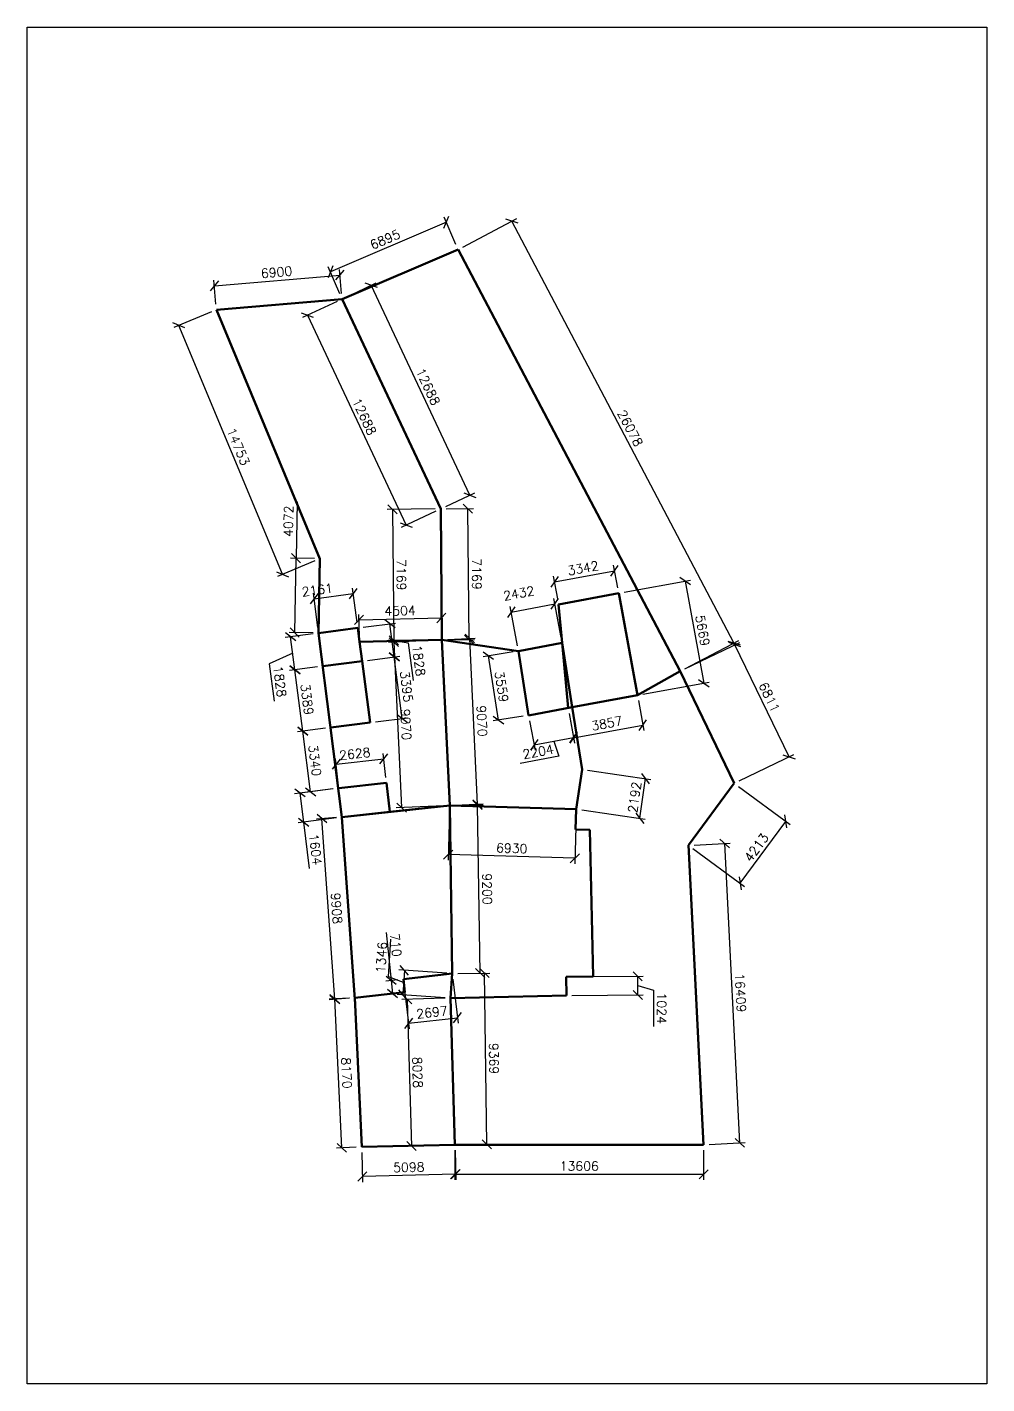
# Model space of a CAD drawing. Header units: millimetres. Extents: x -1463353 to -693674, y -1913439 to -867598.
# Drawn here: x -834666 to -782166, y -978793 to -904543 of the extents above; entities that cross this region are included whole.
import ezdxf

# ---------------------------------------------------------------- set-up
doc = ezdxf.new("R2010")
doc.units = ezdxf.units.MM
doc.layers.add('bednar', color=2, linetype='Continuous', lineweight=50)
doc.layers.add('hervert', color=6, linetype='Continuous', lineweight=50)
doc.layers.add('bednar-koty', color=2, linetype='Continuous')
doc.layers.add('hervert-koty', color=6, linetype='Continuous')
doc.layers.add('vykres', color=9, linetype='Continuous', plot=False)
doc.styles.get("Standard").update_dxf_attribs({"font": 'txt.shx'})
doc.dimstyles.new('ISO-25', dxfattribs={"dimtxt": 500, "dimasz": 500, "dimexe": 300, "dimexo": 300, "dimgap": 200, "dimtad": 1, "dimdec": 0, "dimtxsty": 'Standard', "dimblk": 'OBLIQUE', "dimcen": 1, "dimadec": 0, "dimazin": 0, "dimtfac": 1, "dimtdec": 0, "dimtmove": 1, "dimatfit": 3, "dimldrblk": 'OBLIQUE', "dimfxl": 0, "dimarcsym": 0})

# ---------------------------------------------------------------- blocks, each defined once
blk = doc.blocks.new('_Oblique')
at = {"color": 0, "linetype": 'ByBlock', "lineweight": -2}
blk.add_line((-0.5, -0.5), (0.5, 0.5), dxfattribs=at)
blk = doc.blocks.new('*D64')
at = {"layer": 'bednar-koty', "color": 0, "lineweight": -2}
for p, q in [((-816356, -966128), (-816317, -967747)), ((-811259, -966007), (-811220, -967625)), ((-811227, -967325), (-816324, -967447))]:
    blk.add_line(p, q, dxfattribs=at)
at = {"layer": 'Defpoints', "color": 0}
for p in [(-816363, -965829), (-811266, -965707), (-816324, -967447)]:
    blk.add_point(p, dxfattribs=at)
at = {"layer": 'bednar-koty', "color": 0, "lineweight": -2, "xscale": 500, "yscale": 500, "zscale": 500}
for p, rotation in [((-816324, -967447), 181.3689212444141), ((-811227, -967325), 1.368921244414043)]:
    blk.add_blockref('_Oblique', p, dxfattribs=dict(at, rotation=rotation))
at = {"layer": 'bednar-koty', "color": 0, "insert": (-813787, -966936), "char_height": 500, "attachment_point": 5, "rotation": 1.36892}
blk.add_mtext('5098', dxfattribs=at)
blk = doc.blocks.new('*D61')
at = {"layer": 'Defpoints', "color": 0}
for p in [(-811266, -965707), (-797660, -965707), (-797660, -967325)]:
    blk.add_point(p, dxfattribs=at)
at = {"layer": 'hervert-koty', "color": 0, "lineweight": -2}
for p, q in [((-811266, -966007), (-811266, -967625)), ((-797660, -966007), (-797660, -967625)), ((-811266, -967325), (-797660, -967325))]:
    blk.add_line(p, q, dxfattribs=at)
at = {"layer": 'hervert-koty', "color": 0, "lineweight": -2, "xscale": 500, "yscale": 500, "zscale": 500, "rotation": 180}
blk.add_blockref('_Oblique', (-811266, -967325), dxfattribs=at)
at = {"layer": 'hervert-koty', "color": 0, "lineweight": -2, "xscale": 500, "yscale": 500, "zscale": 500}
blk.add_blockref('_Oblique', (-797660, -967325), dxfattribs=at)
at = {"layer": 'hervert-koty', "color": 0, "insert": (-804463, -966875), "char_height": 500, "attachment_point": 5}
blk.add_mtext('13606', dxfattribs=at)
blk = doc.blocks.new('*D62')
at = {"layer": 'bednar-koty', "color": 0, "lineweight": -2}
for p, q in [((-817049, -957682), (-818139, -957734)), ((-817452, -965880), (-817839, -957720)), ((-816663, -965843), (-817752, -965894))]:
    blk.add_line(p, q, dxfattribs=at)
at = {"layer": 'Defpoints', "color": 0}
for p in [(-817839, -957720), (-816750, -957668), (-816363, -965829)]:
    blk.add_point(p, dxfattribs=at)
at = {"layer": 'bednar-koty', "color": 0, "lineweight": -2, "xscale": 500, "yscale": 500, "zscale": 500}
for p, rotation in [((-817839, -957720), 92.71143033796379), ((-817452, -965880), 272.7114303379638)]:
    blk.add_blockref('_Oblique', p, dxfattribs=dict(at, rotation=rotation))
at = {"layer": 'bednar-koty', "color": 0, "insert": (-817196, -961779), "char_height": 500, "attachment_point": 5, "rotation": 272.71143}
blk.add_mtext('8170', dxfattribs=at)
blk = doc.blocks.new('*D63')
at = {"layer": 'bednar-koty', "color": 0, "lineweight": -2}
for p, q in [((-811108, -956334), (-809354, -956308)), ((-809512, -965680), (-809654, -956312)), ((-810966, -965702), (-809212, -965676))]:
    blk.add_line(p, q, dxfattribs=at)
at = {"layer": 'Defpoints', "color": 0}
for p in [(-811408, -956339), (-809654, -956312), (-811266, -965707)]:
    blk.add_point(p, dxfattribs=at)
at = {"layer": 'bednar-koty', "color": 0, "lineweight": -2, "xscale": 500, "yscale": 500, "zscale": 500}
for p, rotation in [((-809654, -956312), 90.86633957700353), ((-809512, -965680), 270.8663395770035)]:
    blk.add_blockref('_Oblique', p, dxfattribs=dict(at, rotation=rotation))
at = {"layer": 'bednar-koty', "color": 0, "insert": (-809133, -960989), "char_height": 500, "attachment_point": 5, "rotation": 270.86634}
blk.add_mtext('9369', dxfattribs=at)
blk = doc.blocks.new('*D67')
at = {"layer": 'bednar-koty', "color": 0, "lineweight": -2}
for p, q in [((-814052, -956946), (-813774, -959360)), ((-811373, -956637), (-811095, -959051)), ((-813808, -959062), (-811129, -958753))]:
    blk.add_line(p, q, dxfattribs=at)
at = {"layer": 'Defpoints', "color": 0}
for p in [(-811408, -956339), (-814087, -956648), (-811129, -958753)]:
    blk.add_point(p, dxfattribs=at)
at = {"layer": 'bednar-koty', "color": 0, "lineweight": -2, "xscale": 500, "yscale": 500, "zscale": 500}
for p, rotation in [((-811129, -958753), 6.576932713558833), ((-813808, -959062), 186.5769327135589)]:
    blk.add_blockref('_Oblique', p, dxfattribs=dict(at, rotation=rotation))
at = {"layer": 'bednar-koty', "color": 0, "insert": (-812520, -958461), "char_height": 500, "attachment_point": 5, "rotation": 6.57693}
blk.add_mtext('2697', dxfattribs=at)
blk = doc.blocks.new('*D68')
at = {"layer": 'bednar-koty', "color": 0, "lineweight": -2}
for p, q in [((-815025, -954087), (-814750, -956717)), ((-814385, -956679), (-815049, -956748)), ((-814750, -956717), (-814677, -957423)), ((-814311, -957385), (-814975, -957454))]:
    blk.add_line(p, q, dxfattribs=at)
at = {"layer": 'Defpoints', "color": 0}
for p in [(-814087, -956648), (-814677, -957423), (-814013, -957354)]:
    blk.add_point(p, dxfattribs=at)
at = {"layer": 'bednar-koty', "color": 0, "lineweight": -2, "xscale": 500, "yscale": 500, "zscale": 500}
for p, rotation in [((-814750, -956717), 95.96203948552665), ((-814677, -957423), 275.9620394855266)]:
    blk.add_blockref('_Oblique', p, dxfattribs=dict(at, rotation=rotation))
at = {"layer": 'bednar-koty', "color": 0, "insert": (-814500, -954778), "char_height": 500, "attachment_point": 5, "rotation": 275.96204}
blk.add_mtext('710', dxfattribs=at)
blk = doc.blocks.new('*D69')
at = {"layer": 'bednar-koty', "color": 0, "lineweight": -2}
for p, q in [((-811251, -947135), (-809726, -947112)), ((-809882, -956315), (-810025, -947116)), ((-811108, -956334), (-809582, -956310))]:
    blk.add_line(p, q, dxfattribs=at)
at = {"layer": 'Defpoints', "color": 0}
for p in [(-811551, -947140), (-810025, -947116), (-811408, -956339)]:
    blk.add_point(p, dxfattribs=at)
at = {"layer": 'bednar-koty', "color": 0, "lineweight": -2, "xscale": 500, "yscale": 500, "zscale": 500}
for p, rotation in [((-810025, -947116), 90.8941800925064), ((-809882, -956315), 270.8941800925064)]:
    blk.add_blockref('_Oblique', p, dxfattribs=dict(at, rotation=rotation))
at = {"layer": 'bednar-koty', "color": 0, "insert": (-809504, -951709), "char_height": 500, "attachment_point": 5, "rotation": 270.89418}
blk.add_mtext('9200', dxfattribs=at)
blk = doc.blocks.new('*D70')
at = {"layer": 'bednar-koty', "color": 0, "lineweight": -2}
for p, q in [((-817745, -947806), (-818840, -947884)), ((-817837, -957745), (-818541, -947862)), ((-817041, -957688), (-818136, -957767))]:
    blk.add_line(p, q, dxfattribs=at)
at = {"layer": 'Defpoints', "color": 0}
for p in [(-818541, -947862), (-817445, -947784), (-816741, -957667)]:
    blk.add_point(p, dxfattribs=at)
at = {"layer": 'bednar-koty', "color": 0, "lineweight": -2, "xscale": 500, "yscale": 500, "zscale": 500}
for p, rotation in [((-818541, -947862), 94.07486062126725), ((-817837, -957745), 274.0748606212672)]:
    blk.add_blockref('_Oblique', p, dxfattribs=dict(at, rotation=rotation))
at = {"layer": 'bednar-koty', "color": 0, "insert": (-817740, -952772), "char_height": 500, "attachment_point": 5, "rotation": 274.07486}
blk.add_mtext('9908', dxfattribs=at)
blk = doc.blocks.new('*D65')
at = {"layer": 'bednar-koty', "color": 0, "lineweight": -2}
for p, q in [((-817944, -946231), (-820036, -946495)), ((-819537, -948049), (-819738, -946458)), ((-817743, -947822), (-819834, -948086)), ((-819216, -950583), (-819537, -948049))]:
    blk.add_line(p, q, dxfattribs=at)
at = {"layer": 'Defpoints', "color": 0}
for p in [(-819738, -946458), (-817647, -946193), (-817445, -947784)]:
    blk.add_point(p, dxfattribs=at)
at = {"layer": 'bednar-koty', "color": 0, "lineweight": -2, "xscale": 500, "yscale": 500, "zscale": 500}
for p, rotation in [((-819738, -946458), 97.20931631940489), ((-819537, -948049), 277.2093163194049)]:
    blk.add_blockref('_Oblique', p, dxfattribs=dict(at, rotation=rotation))
at = {"layer": 'bednar-koty', "color": 0, "insert": (-818894, -949543), "char_height": 500, "attachment_point": 5, "rotation": 277.20932}
blk.add_mtext('1604', dxfattribs=at)
blk = doc.blocks.new('*D66')
at = {"layer": 'bednar-koty', "color": 0, "lineweight": -2}
for p, q in [((-815042, -945607), (-815185, -944295)), ((-817654, -945892), (-817798, -944580)), ((-817765, -944878), (-815153, -944593))]:
    blk.add_line(p, q, dxfattribs=at)
at = {"layer": 'Defpoints', "color": 0}
for p in [(-815153, -944593), (-815009, -945905), (-817622, -946190)]:
    blk.add_point(p, dxfattribs=at)
at = {"layer": 'bednar-koty', "color": 0, "lineweight": -2, "xscale": 500, "yscale": 500, "zscale": 500}
for p, rotation in [((-815153, -944593), 6.237334271285868), ((-817765, -944878), 186.2373342712859)]:
    blk.add_blockref('_Oblique', p, dxfattribs=dict(at, rotation=rotation))
at = {"layer": 'bednar-koty', "color": 0, "insert": (-816741, -944314), "char_height": 500, "attachment_point": 5, "rotation": 6.23733}
blk.add_mtext('2628', dxfattribs=at)
blk = doc.blocks.new('*D71')
at = {"layer": 'bednar-koty', "color": 0, "lineweight": -2}
for p, q in [((-816043, -939200), (-814282, -938972)), ((-814143, -942377), (-814580, -939010)), ((-815607, -942566), (-813846, -942338))]:
    blk.add_line(p, q, dxfattribs=at)
at = {"layer": 'Defpoints', "color": 0}
for p in [(-816340, -939238), (-814580, -939010), (-815904, -942605)]:
    blk.add_point(p, dxfattribs=at)
at = {"layer": 'bednar-koty', "color": 0, "lineweight": -2, "xscale": 500, "yscale": 500, "zscale": 500}
for p, rotation in [((-814580, -939010), 97.38184934959716), ((-814143, -942377), 277.3818493495971)]:
    blk.add_blockref('_Oblique', p, dxfattribs=dict(at, rotation=rotation))
at = {"layer": 'bednar-koty', "color": 0, "insert": (-813915, -940636), "char_height": 500, "attachment_point": 5, "rotation": 277.38185}
blk.add_mtext('3395', dxfattribs=at)
blk = doc.blocks.new('*D72')
at = {"layer": 'bednar-koty', "color": 0, "lineweight": -2}
for p, q in [((-816280, -937387), (-814520, -937156)), ((-814580, -939007), (-814818, -937195)), ((-814699, -938101), (-813823, -938244)), ((-813823, -938244), (-813554, -940293)), ((-816043, -939199), (-814283, -938968))]:
    blk.add_line(p, q, dxfattribs=at)
at = {"layer": 'Defpoints', "color": 0}
for p in [(-816578, -937426), (-814818, -937195), (-816340, -939238)]:
    blk.add_point(p, dxfattribs=at)
at = {"layer": 'bednar-koty', "color": 0, "lineweight": -2, "xscale": 500, "yscale": 500, "zscale": 500}
for p, rotation in [((-814818, -937195), 97.46970922463017), ((-814580, -939007), 277.4697092246302)]:
    blk.add_blockref('_Oblique', p, dxfattribs=dict(at, rotation=rotation))
at = {"layer": 'bednar-koty', "color": 0, "insert": (-813242, -939210), "char_height": 500, "attachment_point": 5, "rotation": 277.46971}
blk.add_mtext('1828', dxfattribs=at)
blk = doc.blocks.new('*D73')
at = {"layer": 'bednar-koty', "color": 0, "lineweight": -2}
for p, q in [((-811675, -938062), (-810151, -937991)), ((-810028, -947065), (-810451, -938005)), ((-811252, -947122), (-809728, -947051))]:
    blk.add_line(p, q, dxfattribs=at)
at = {"layer": 'Defpoints', "color": 0}
for p in [(-811975, -938076), (-810451, -938005), (-811552, -947136)]:
    blk.add_point(p, dxfattribs=at)
at = {"layer": 'bednar-koty', "color": 0, "lineweight": -2, "xscale": 500, "yscale": 500, "zscale": 500}
for p, rotation in [((-810451, -938005), 92.67399421572387), ((-810028, -947065), 272.6739942157238)]:
    blk.add_blockref('_Oblique', p, dxfattribs=dict(at, rotation=rotation))
at = {"layer": 'bednar-koty', "color": 0, "insert": (-809790, -942514), "char_height": 500, "attachment_point": 5, "rotation": 272.67399}
blk.add_mtext('9070', dxfattribs=at)
blk = doc.blocks.new('*D74')
at = {"layer": 'bednar-koty', "color": 0, "lineweight": -2}
for p, q in [((-819018, -937743), (-820554, -937945)), ((-820019, -939718), (-820257, -937906)), ((-820138, -938812), (-821424, -939389)), ((-821424, -939389), (-821155, -941438)), ((-818780, -939556), (-820317, -939757))]:
    blk.add_line(p, q, dxfattribs=at)
at = {"layer": 'Defpoints', "color": 0}
for p in [(-818721, -937704), (-820257, -937906), (-818483, -939517)]:
    blk.add_point(p, dxfattribs=at)
at = {"layer": 'bednar-koty', "color": 0, "lineweight": -2, "xscale": 500, "yscale": 500, "zscale": 500}
for p, rotation in [((-820257, -937906), 97.46970922189661), ((-820019, -939718), 277.4697092218966)]:
    blk.add_blockref('_Oblique', p, dxfattribs=dict(at, rotation=rotation))
at = {"layer": 'bednar-koty', "color": 0, "insert": (-820843, -940355), "char_height": 500, "attachment_point": 5, "rotation": 277.46971}
blk.add_mtext('1828', dxfattribs=at)
blk = doc.blocks.new('*D75')
at = {"layer": 'bednar-koty', "color": 0, "lineweight": -2}
for p, q in [((-818759, -937407), (-819004, -935524)), ((-818965, -935822), (-816823, -935543)), ((-816617, -937128), (-816861, -935246))]:
    blk.add_line(p, q, dxfattribs=at)
at = {"layer": 'Defpoints', "color": 0}
for p in [(-816823, -935543), (-818721, -937704), (-816578, -937426)]:
    blk.add_point(p, dxfattribs=at)
at = {"layer": 'bednar-koty', "color": 0, "lineweight": -2, "xscale": 500, "yscale": 500, "zscale": 500}
for p, rotation in [((-818965, -935822), 187.4029732266467), ((-816823, -935543), 7.402973226646757)]:
    blk.add_blockref('_Oblique', p, dxfattribs=dict(at, rotation=rotation))
at = {"layer": 'bednar-koty', "color": 0, "insert": (-818791, -935345), "char_height": 500, "attachment_point": 5, "rotation": 7.40297}
blk.add_mtext('2161', dxfattribs=at)
blk = doc.blocks.new('*D86')
at = {"layer": 'bednar-koty', "color": 0, "lineweight": -2}
for p, q in [((-818345, -942916), (-819883, -943114)), ((-819160, -946388), (-819586, -943076)), ((-817919, -946229), (-819457, -946426))]:
    blk.add_line(p, q, dxfattribs=at)
at = {"layer": 'Defpoints', "color": 0}
for p in [(-818047, -942878), (-819586, -943076), (-817622, -946190)]:
    blk.add_point(p, dxfattribs=at)
at = {"layer": 'bednar-koty', "color": 0, "lineweight": -2, "xscale": 500, "yscale": 500, "zscale": 500}
for p, rotation in [((-819586, -943076), 97.32515595352477), ((-819160, -946388), 277.3251559535248)]:
    blk.add_blockref('_Oblique', p, dxfattribs=dict(at, rotation=rotation))
at = {"layer": 'bednar-koty', "color": 0, "insert": (-818927, -944674), "char_height": 500, "attachment_point": 5, "rotation": 277.32516}
blk.add_mtext('3340', dxfattribs=at)
blk = doc.blocks.new('*D87')
at = {"layer": 'bednar-koty', "color": 0, "lineweight": -2}
for p, q in [((-818780, -939555), (-820317, -939754)), ((-819584, -943077), (-820019, -939716)), ((-818345, -942917), (-819882, -943116))]:
    blk.add_line(p, q, dxfattribs=at)
at = {"layer": 'Defpoints', "color": 0}
for p in [(-820019, -939716), (-818483, -939517), (-818047, -942878)]:
    blk.add_point(p, dxfattribs=at)
at = {"layer": 'bednar-koty', "color": 0, "lineweight": -2, "xscale": 500, "yscale": 500, "zscale": 500}
for p, rotation in [((-820019, -939716), 97.38184935162263), ((-819584, -943077), 277.3818493516226)]:
    blk.add_blockref('_Oblique', p, dxfattribs=dict(at, rotation=rotation))
at = {"layer": 'bednar-koty', "color": 0, "insert": (-819355, -941339), "char_height": 500, "attachment_point": 5, "rotation": 277.38185}
blk.add_mtext('3389', dxfattribs=at)
blk = doc.blocks.new('*D88')
at = {"layer": 'bednar-koty', "color": 0, "lineweight": -2}
for p, q in [((-819901, -930516), (-819956, -933610)), ((-818948, -933628), (-820256, -933604)), ((-820029, -937681), (-819956, -933610)), ((-819020, -937699), (-820329, -937676))]:
    blk.add_line(p, q, dxfattribs=at)
at = {"layer": 'Defpoints', "color": 0}
for p in [(-819956, -933610), (-818648, -933633), (-818721, -937704)]:
    blk.add_point(p, dxfattribs=at)
at = {"layer": 'bednar-koty', "color": 0, "lineweight": -2, "xscale": 500, "yscale": 500, "zscale": 500}
for p, rotation in [((-819956, -933610), 88.97815157408364), ((-820029, -937681), 268.9781515740836)]:
    blk.add_blockref('_Oblique', p, dxfattribs=dict(at, rotation=rotation))
at = {"layer": 'bednar-koty', "color": 0, "insert": (-820370, -931583), "char_height": 500, "attachment_point": 5, "rotation": 88.97815}
blk.add_mtext('4072', dxfattribs=at)
blk = doc.blocks.new('*D81')
at = {"layer": 'bednar-koty', "color": 0, "lineweight": -2}
for p, q in [((-811743, -930905), (-810255, -930891)), ((-810487, -938062), (-810555, -930894)), ((-811675, -938074), (-810187, -938059))]:
    blk.add_line(p, q, dxfattribs=at)
at = {"layer": 'Defpoints', "color": 0}
for p in [(-812043, -930908), (-810555, -930894), (-811975, -938076)]:
    blk.add_point(p, dxfattribs=at)
at = {"layer": 'bednar-koty', "color": 0, "lineweight": -2, "xscale": 500, "yscale": 500, "zscale": 500}
for p, rotation in [((-810555, -930894), 90.54465736001438), ((-810487, -938062), 270.5446573600144)]:
    blk.add_blockref('_Oblique', p, dxfattribs=dict(at, rotation=rotation))
at = {"layer": 'bednar-koty', "color": 0, "insert": (-810071, -934474), "char_height": 500, "attachment_point": 5, "rotation": 270.54466}
blk.add_mtext('7169', dxfattribs=at)
blk = doc.blocks.new('*D82')
at = {"layer": 'bednar-koty', "color": 0, "lineweight": -2}
for p, q in [((-817164, -919296), (-815566, -918545)), ((-810445, -930157), (-815838, -918673)), ((-811771, -930780), (-810173, -930030))]:
    blk.add_line(p, q, dxfattribs=at)
at = {"layer": 'Defpoints', "color": 0}
for p in [(-815838, -918673), (-817436, -919423), (-812043, -930908)]:
    blk.add_point(p, dxfattribs=at)
at = {"layer": 'bednar-koty', "color": 0, "lineweight": -2, "xscale": 500, "yscale": 500, "zscale": 500}
for p, rotation in [((-815838, -918673), 115.1548585652154), ((-810445, -930157), 295.1548585652154)]:
    blk.add_blockref('_Oblique', p, dxfattribs=dict(at, rotation=rotation))
at = {"layer": 'bednar-koty', "color": 0, "insert": (-812734, -924224), "char_height": 500, "attachment_point": 5, "rotation": 295.15486}
blk.add_mtext('12688', dxfattribs=at)
blk = doc.blocks.new('*D83')
at = {"layer": 'bednar-koty', "color": 0, "lineweight": -2}
for p, q in [((-824336, -919711), (-824448, -918398)), ((-824423, -918697), (-817548, -918110)), ((-817462, -919124), (-817574, -917811))]:
    blk.add_line(p, q, dxfattribs=at)
at = {"layer": 'Defpoints', "color": 0}
for p in [(-817548, -918110), (-817436, -919423), (-824311, -920010)]:
    blk.add_point(p, dxfattribs=at)
at = {"layer": 'bednar-koty', "color": 0, "lineweight": -2, "xscale": 500, "yscale": 500, "zscale": 500}
for p, rotation in [((-824423, -918697), 184.8805152729481), ((-817548, -918110), 4.880515272948157)]:
    blk.add_blockref('_Oblique', p, dxfattribs=dict(at, rotation=rotation))
at = {"layer": 'bednar-koty', "color": 0, "insert": (-821024, -917955), "char_height": 500, "attachment_point": 5, "rotation": 4.88052}
blk.add_mtext('6900', dxfattribs=at)
blk = doc.blocks.new('*D84')
at = {"layer": 'bednar-koty', "color": 0, "lineweight": -2}
for p, q in [((-824588, -920125), (-826639, -920978)), ((-820699, -934486), (-826362, -920863)), ((-818925, -933748), (-820976, -934601))]:
    blk.add_line(p, q, dxfattribs=at)
at = {"layer": 'Defpoints', "color": 0}
for p in [(-824311, -920010), (-826362, -920863), (-818648, -933633)]:
    blk.add_point(p, dxfattribs=at)
at = {"layer": 'bednar-koty', "color": 0, "lineweight": -2, "xscale": 500, "yscale": 500, "zscale": 500}
for p, rotation in [((-826362, -920863), 112.5709929850643), ((-820699, -934486), 292.5709929850643)]:
    blk.add_blockref('_Oblique', p, dxfattribs=dict(at, rotation=rotation))
at = {"layer": 'bednar-koty', "color": 0, "insert": (-823115, -927502), "char_height": 500, "attachment_point": 5, "rotation": 292.57099}
blk.add_mtext('14753', dxfattribs=at)
blk = doc.blocks.new('*D85')
at = {"layer": 'bednar-koty', "color": 0, "lineweight": -2}
for p, q in [((-816484, -937885), (-816513, -936688)), ((-816506, -936988), (-812003, -936879)), ((-811982, -937777), (-812011, -936579))]:
    blk.add_line(p, q, dxfattribs=at)
at = {"layer": 'Defpoints', "color": 0}
for p in [(-812003, -936879), (-816477, -938185), (-811975, -938076)]:
    blk.add_point(p, dxfattribs=at)
at = {"layer": 'bednar-koty', "color": 0, "lineweight": -2, "xscale": 500, "yscale": 500, "zscale": 500}
for p, rotation in [((-816506, -936988), 181.3784034169497), ((-812003, -936879), 1.378403416949713)]:
    blk.add_blockref('_Oblique', p, dxfattribs=dict(at, rotation=rotation))
at = {"layer": 'bednar-koty', "color": 0, "insert": (-814265, -936484), "char_height": 500, "attachment_point": 5, "rotation": 1.3784}
blk.add_mtext('4504', dxfattribs=at)
blk = doc.blocks.new('*D76')
at = {"layer": 'Defpoints', "color": 0}
for p in [(-798485, -949318), (-796504, -949218), (-797660, -965707)]:
    blk.add_point(p, dxfattribs=at)
at = {"layer": 'hervert-koty', "color": 0, "lineweight": -2}
for p, q in [((-798185, -949303), (-796204, -949203)), ((-795679, -965607), (-796504, -949218)), ((-797361, -965692), (-795379, -965592))]:
    blk.add_line(p, q, dxfattribs=at)
at = {"layer": 'hervert-koty', "color": 0, "lineweight": -2, "xscale": 500, "yscale": 500, "zscale": 500}
for p, rotation in [((-796504, -949218), 92.88109520398153), ((-795679, -965607), 272.8810952039815)]:
    blk.add_blockref('_Oblique', p, dxfattribs=dict(at, rotation=rotation))
at = {"layer": 'hervert-koty', "color": 0, "insert": (-795642, -957390), "char_height": 500, "attachment_point": 5, "rotation": 272.8811}
blk.add_mtext('16409', dxfattribs=at)
blk = doc.blocks.new('*D77')
at = {"layer": 'Defpoints', "color": 0}
for p in [(-795987, -945926), (-793160, -948008), (-798485, -949318)]:
    blk.add_point(p, dxfattribs=at)
at = {"layer": 'hervert-koty', "color": 0, "lineweight": -2}
for p, q in [((-795745, -946104), (-792918, -948186)), ((-795658, -951400), (-793160, -948008)), ((-798244, -949496), (-795416, -951578))]:
    blk.add_line(p, q, dxfattribs=at)
at = {"layer": 'hervert-koty', "color": 0, "lineweight": -2, "xscale": 500, "yscale": 500, "zscale": 500}
for p, rotation in [((-793160, -948008), 53.63150559681228), ((-795658, -951400), 233.6315055968123)]:
    blk.add_blockref('_Oblique', p, dxfattribs=dict(at, rotation=rotation))
at = {"layer": 'hervert-koty', "color": 0, "insert": (-794771, -949437), "char_height": 500, "attachment_point": 5, "rotation": 53.63151}
blk.add_mtext('4213', dxfattribs=at)
blk = doc.blocks.new('*D78')
at = {"layer": 'Defpoints', "color": 0}
for p in [(-795952, -938344), (-798951, -939794), (-795987, -945926)]:
    blk.add_point(p, dxfattribs=at)
at = {"layer": 'hervert-koty', "color": 0, "lineweight": -2}
for p, q in [((-798681, -939663), (-795682, -938214)), ((-792988, -944476), (-795952, -938344)), ((-795717, -945795), (-792718, -944345))]:
    blk.add_line(p, q, dxfattribs=at)
at = {"layer": 'hervert-koty', "color": 0, "lineweight": -2, "xscale": 500, "yscale": 500, "zscale": 500}
for p, rotation in [((-795952, -938344), 115.7991383948665), ((-792988, -944476), 295.7991383948665)]:
    blk.add_blockref('_Oblique', p, dxfattribs=dict(at, rotation=rotation))
at = {"layer": 'hervert-koty', "color": 0, "insert": (-794065, -941214), "char_height": 500, "attachment_point": 5, "rotation": 295.79914}
blk.add_mtext('6811', dxfattribs=at)
blk = doc.blocks.new('*D79')
at = {"layer": 'Defpoints', "color": 0}
for p in [(-808148, -915165), (-811095, -916715), (-798951, -939794)]:
    blk.add_point(p, dxfattribs=at)
at = {"layer": 'hervert-koty', "color": 0, "lineweight": -2}
for p, q in [((-810829, -916576), (-807883, -915025)), ((-796005, -938244), (-808148, -915165)), ((-798686, -939654), (-795739, -938104))]:
    blk.add_line(p, q, dxfattribs=at)
at = {"layer": 'hervert-koty', "color": 0, "lineweight": -2, "xscale": 500, "yscale": 500, "zscale": 500}
for p, rotation in [((-808148, -915165), 117.7521629162366), ((-796005, -938244), 297.7521629162366)]:
    blk.add_blockref('_Oblique', p, dxfattribs=dict(at, rotation=rotation))
at = {"layer": 'hervert-koty', "color": 0, "insert": (-801678, -926495), "char_height": 500, "attachment_point": 5, "rotation": 297.75216}
blk.add_mtext('26078', dxfattribs=at)
blk = doc.blocks.new('*D80')
at = {"layer": 'Defpoints', "color": 0}
for p in [(-811095, -916715), (-818075, -917927), (-817436, -919423)]:
    blk.add_point(p, dxfattribs=at)
at = {"layer": 'hervert-koty', "color": 0, "lineweight": -2}
for p, q in [((-811733, -915220), (-818075, -917927)), ((-811212, -916439), (-811851, -914944)), ((-817554, -919147), (-818193, -917652))]:
    blk.add_line(p, q, dxfattribs=at)
at = {"layer": 'hervert-koty', "color": 0, "lineweight": -2, "xscale": 500, "yscale": 500, "zscale": 500}
for p, rotation in [((-811733, -915220), 23.12317985065725), ((-818075, -917927), 203.1231798506573)]:
    blk.add_blockref('_Oblique', p, dxfattribs=dict(at, rotation=rotation))
at = {"layer": 'hervert-koty', "color": 0, "insert": (-815081, -916160), "char_height": 500, "attachment_point": 5, "rotation": 23.12318}
blk.add_mtext('6895', dxfattribs=at)
blk = doc.blocks.new('*D89')
at = {"layer": 'Defpoints', "color": 0}
for p in [(-817436, -919423), (-812043, -930908), (-813933, -931796)]:
    blk.add_point(p, dxfattribs=at)
at = {"layer": 'hervert-koty', "color": 0, "lineweight": -2}
for p, q in [((-817708, -919551), (-819598, -920438)), ((-819326, -920311), (-813933, -931796)), ((-812314, -931035), (-814205, -931923))]:
    blk.add_line(p, q, dxfattribs=at)
at = {"layer": 'hervert-koty', "color": 0, "lineweight": -2, "xscale": 500, "yscale": 500, "zscale": 500}
for p, rotation in [((-819326, -920311), 115.1548585652154), ((-813933, -931796), 295.1548585652154)]:
    blk.add_blockref('_Oblique', p, dxfattribs=dict(at, rotation=rotation))
at = {"layer": 'hervert-koty', "color": 0, "insert": (-816222, -925862), "char_height": 500, "attachment_point": 5, "rotation": 295.15486}
blk.add_mtext('12688', dxfattribs=at)
blk = doc.blocks.new('*D90')
at = {"layer": 'Defpoints', "color": 0}
for p in [(-812043, -930908), (-814610, -938102), (-811975, -938076)]:
    blk.add_point(p, dxfattribs=at)
at = {"layer": 'hervert-koty', "color": 0, "lineweight": -2}
for p, q in [((-812343, -930911), (-814979, -930936)), ((-814679, -930933), (-814610, -938102)), ((-812275, -938079), (-814910, -938104))]:
    blk.add_line(p, q, dxfattribs=at)
at = {"layer": 'hervert-koty', "color": 0, "lineweight": -2, "xscale": 500, "yscale": 500, "zscale": 500}
for p, rotation in [((-814679, -930933), 90.54465736001438), ((-814610, -938102), 270.5446573600144)]:
    blk.add_blockref('_Oblique', p, dxfattribs=dict(at, rotation=rotation))
at = {"layer": 'hervert-koty', "color": 0, "insert": (-814195, -934513), "char_height": 500, "attachment_point": 5, "rotation": 270.54466}
blk.add_mtext('7169', dxfattribs=at)
blk = doc.blocks.new('*D91')
at = {"layer": 'Defpoints', "color": 0}
for p in [(-811975, -938076), (-814183, -947259), (-811551, -947136)]:
    blk.add_point(p, dxfattribs=at)
at = {"layer": 'hervert-koty', "color": 0, "lineweight": -2}
for p, q in [((-812274, -938090), (-814906, -938213)), ((-814606, -938199), (-814183, -947259)), ((-811851, -947150), (-814482, -947273))]:
    blk.add_line(p, q, dxfattribs=at)
at = {"layer": 'hervert-koty', "color": 0, "lineweight": -2, "xscale": 500, "yscale": 500, "zscale": 500}
for p, rotation in [((-814606, -938199), 92.67478165657579), ((-814183, -947259), 272.6747816565758)]:
    blk.add_blockref('_Oblique', p, dxfattribs=dict(at, rotation=rotation))
at = {"layer": 'hervert-koty', "color": 0, "insert": (-813945, -942708), "char_height": 500, "attachment_point": 5, "rotation": 272.67478}
blk.add_mtext('9070', dxfattribs=at)
blk = doc.blocks.new('*D92')
at = {"layer": 'Defpoints', "color": 0}
for p in [(-811408, -956339), (-814119, -957503), (-811499, -957682)]:
    blk.add_point(p, dxfattribs=at)
at = {"layer": 'hervert-koty', "color": 0, "lineweight": -2}
for p, q in [((-814904, -956520), (-814764, -954458)), ((-811707, -956318), (-814327, -956140)), ((-814028, -956160), (-814119, -957503)), ((-814074, -956832), (-814904, -956520)), ((-811799, -957661), (-814419, -957483))]:
    blk.add_line(p, q, dxfattribs=at)
at = {"layer": 'hervert-koty', "color": 0, "lineweight": -2, "xscale": 500, "yscale": 500, "zscale": 500}
for p, rotation in [((-814028, -956160), 86.10269787743684), ((-814119, -957503), 266.1026978774368)]:
    blk.add_blockref('_Oblique', p, dxfattribs=dict(at, rotation=rotation))
at = {"layer": 'hervert-koty', "color": 0, "insert": (-815283, -955458), "char_height": 500, "attachment_point": 5, "rotation": 86.1027}
blk.add_mtext('1346', dxfattribs=at)
blk = doc.blocks.new('*D97')
at = {"layer": 'Defpoints', "color": 0}
for p in [(-811499, -957682), (-813644, -965776), (-811266, -965707)]:
    blk.add_point(p, dxfattribs=at)
at = {"layer": 'hervert-koty', "color": 0, "lineweight": -2}
for p, q in [((-811799, -957691), (-814177, -957760)), ((-813877, -957751), (-813644, -965776)), ((-811566, -965715), (-813944, -965785))]:
    blk.add_line(p, q, dxfattribs=at)
at = {"layer": 'hervert-koty', "color": 0, "lineweight": -2, "xscale": 500, "yscale": 500, "zscale": 500}
for p, rotation in [((-813877, -957751), 91.66427934510371), ((-813644, -965776), 271.6642793451037)]:
    blk.add_blockref('_Oblique', p, dxfattribs=dict(at, rotation=rotation))
at = {"layer": 'hervert-koty', "color": 0, "insert": (-813311, -961750), "char_height": 500, "attachment_point": 5, "rotation": 271.66428}
blk.add_mtext('8028', dxfattribs=at)
blk = doc.blocks.new('*D98')
at = {"layer": 'Defpoints', "color": 0}
for p in [(-804313, -945171), (-800837, -945670), (-804625, -947340)]:
    blk.add_point(p, dxfattribs=at)
at = {"layer": 'hervert-koty', "color": 0, "lineweight": -2}
for p, q in [((-804016, -945213), (-800540, -945712)), ((-801149, -947839), (-800837, -945670)), ((-804328, -947383), (-800852, -947882))]:
    blk.add_line(p, q, dxfattribs=at)
at = {"layer": 'hervert-koty', "color": 0, "lineweight": -2, "xscale": 500, "yscale": 500, "zscale": 500}
for p, rotation in [((-800837, -945670), 81.82685677120006), ((-801149, -947839), 261.8268567712001)]:
    blk.add_blockref('_Oblique', p, dxfattribs=dict(at, rotation=rotation))
at = {"layer": 'hervert-koty', "color": 0, "insert": (-801438, -946691), "char_height": 500, "attachment_point": 5, "rotation": 81.82686}
blk.add_mtext('2192', dxfattribs=at)
blk = doc.blocks.new('*D99')
at = {"layer": 'Defpoints', "color": 0}
for p in [(-805798, -936105), (-805397, -938245), (-807788, -938693)]:
    blk.add_point(p, dxfattribs=at)
at = {"layer": 'hervert-koty', "color": 0, "lineweight": -2}
for p, q in [((-807843, -938398), (-808244, -936258)), ((-808189, -936553), (-805798, -936105)), ((-805453, -937950), (-805853, -935810))]:
    blk.add_line(p, q, dxfattribs=at)
at = {"layer": 'hervert-koty', "color": 0, "lineweight": -2, "xscale": 500, "yscale": 500, "zscale": 500}
for p, rotation in [((-808189, -936553), 190.605785521016), ((-805798, -936105), 10.60578552101602)]:
    blk.add_blockref('_Oblique', p, dxfattribs=dict(at, rotation=rotation))
at = {"layer": 'hervert-koty', "color": 0, "insert": (-807768, -935529), "char_height": 500, "attachment_point": 5, "rotation": 10.60579}
blk.add_mtext('2432', dxfattribs=at)
blk = doc.blocks.new('*D100')
at = {"layer": 'Defpoints', "color": 0}
for p in [(-802531, -934290), (-802303, -935528), (-805590, -936133)]:
    blk.add_point(p, dxfattribs=at)
at = {"layer": 'hervert-koty', "color": 0, "lineweight": -2}
for p, q in [((-802357, -935233), (-802585, -933995)), ((-805644, -935838), (-805872, -934599)), ((-805818, -934894), (-802531, -934290))]:
    blk.add_line(p, q, dxfattribs=at)
at = {"layer": 'hervert-koty', "color": 0, "lineweight": -2, "xscale": 500, "yscale": 500, "zscale": 500}
for p, rotation in [((-802531, -934290), 10.41688662494381), ((-805818, -934894), 190.4168866249438)]:
    blk.add_blockref('_Oblique', p, dxfattribs=dict(at, rotation=rotation))
at = {"layer": 'hervert-koty', "color": 0, "insert": (-804256, -934150), "char_height": 500, "attachment_point": 5, "rotation": 10.41689}
blk.add_mtext('3342', dxfattribs=at)
blk = doc.blocks.new('*D101')
at = {"layer": 'Defpoints', "color": 0}
for p in [(-802303, -935528), (-797648, -940437), (-801279, -941104)]:
    blk.add_point(p, dxfattribs=at)
at = {"layer": 'hervert-koty', "color": 0, "lineweight": -2}
for p, q in [((-802008, -935474), (-798377, -934808)), ((-798672, -934862), (-797648, -940437)), ((-800984, -941050), (-797353, -940383))]:
    blk.add_line(p, q, dxfattribs=at)
at = {"layer": 'hervert-koty', "color": 0, "lineweight": -2, "xscale": 500, "yscale": 500, "zscale": 500}
for p, rotation in [((-798672, -934862), 100.402975337638), ((-797648, -940437), 280.402975337638)]:
    blk.add_blockref('_Oblique', p, dxfattribs=dict(at, rotation=rotation))
at = {"layer": 'hervert-koty', "color": 0, "insert": (-797718, -937568), "char_height": 500, "attachment_point": 5, "rotation": 280.40298}
blk.add_mtext('5669', dxfattribs=at)
blk = doc.blocks.new('*D93')
at = {"layer": 'Defpoints', "color": 0}
for p in [(-801279, -941104), (-805072, -941804), (-800977, -942742)]:
    blk.add_point(p, dxfattribs=at)
at = {"layer": 'hervert-koty', "color": 0, "lineweight": -2}
for p, q in [((-801225, -941399), (-800923, -943037)), ((-805018, -942099), (-804716, -943737)), ((-804770, -943441), (-800977, -942742))]:
    blk.add_line(p, q, dxfattribs=at)
at = {"layer": 'hervert-koty', "color": 0, "lineweight": -2, "xscale": 500, "yscale": 500, "zscale": 500}
for p, rotation in [((-800977, -942742), 10.45430419523649), ((-804770, -943441), 190.4543041952365)]:
    blk.add_blockref('_Oblique', p, dxfattribs=dict(at, rotation=rotation))
at = {"layer": 'hervert-koty', "color": 0, "insert": (-802955, -942649), "char_height": 500, "attachment_point": 5, "rotation": 10.4543}
blk.add_mtext('3857', dxfattribs=at)
blk = doc.blocks.new('*D94')
at = {"layer": 'Defpoints', "color": 0}
for p in [(-807238, -942209), (-805072, -941804), (-804771, -943412)]:
    blk.add_point(p, dxfattribs=at)
at = {"layer": 'hervert-koty', "color": 0, "lineweight": -2}
for p, q in [((-805017, -942098), (-804716, -943707)), ((-807183, -942504), (-806882, -944113)), ((-806937, -943818), (-804771, -943412)), ((-805854, -943615), (-805574, -944446)), ((-805574, -944446), (-807687, -944842))]:
    blk.add_line(p, q, dxfattribs=at)
at = {"layer": 'hervert-koty', "color": 0, "lineweight": -2, "xscale": 500, "yscale": 500, "zscale": 500}
for p, rotation in [((-806937, -943818), 190.605785527182), ((-804771, -943412), 10.60578552718203)]:
    blk.add_blockref('_Oblique', p, dxfattribs=dict(at, rotation=rotation))
at = {"layer": 'hervert-koty', "color": 0, "insert": (-806713, -944202), "char_height": 500, "attachment_point": 5, "rotation": 10.60579}
blk.add_mtext('2204', dxfattribs=at)
blk = doc.blocks.new('*D95')
at = {"layer": 'Defpoints', "color": 0}
for p in [(-809432, -938950), (-807788, -938693), (-807238, -942209)]:
    blk.add_point(p, dxfattribs=at)
at = {"layer": 'hervert-koty', "color": 0, "lineweight": -2}
for p, q in [((-808084, -938739), (-809728, -938996)), ((-808882, -942466), (-809432, -938950)), ((-807535, -942255), (-809178, -942512))]:
    blk.add_line(p, q, dxfattribs=at)
at = {"layer": 'hervert-koty', "color": 0, "lineweight": -2, "xscale": 500, "yscale": 500, "zscale": 500}
for p, rotation in [((-809432, -938950), 98.8844368173825), ((-808882, -942466), 278.8844368173825)]:
    blk.add_blockref('_Oblique', p, dxfattribs=dict(at, rotation=rotation))
at = {"layer": 'hervert-koty', "color": 0, "insert": (-808712, -940638), "char_height": 500, "attachment_point": 5, "rotation": 278.88444}
blk.add_mtext('3559', dxfattribs=at)
blk = doc.blocks.new('*D96')
at = {"layer": 'Defpoints', "color": 0}
for p in [(-811551, -947136), (-804625, -947340), (-811631, -949828)]:
    blk.add_point(p, dxfattribs=at)
at = {"layer": 'hervert-koty', "color": 0, "lineweight": -2}
for p, q in [((-811560, -947436), (-811639, -950128)), ((-804633, -947640), (-804713, -950331)), ((-804704, -950032), (-811631, -949828))]:
    blk.add_line(p, q, dxfattribs=at)
at = {"layer": 'hervert-koty', "color": 0, "lineweight": -2, "xscale": 500, "yscale": 500, "zscale": 500}
for p, rotation in [((-811631, -949828), 178.3141472792612), ((-804704, -950032), 358.3141472792612)]:
    blk.add_blockref('_Oblique', p, dxfattribs=dict(at, rotation=rotation))
at = {"layer": 'hervert-koty', "color": 0, "insert": (-808154, -949480), "char_height": 500, "attachment_point": 5, "rotation": 358.31415}
blk.add_mtext('6930', dxfattribs=at)
blk = doc.blocks.new('*D102')
at = {"layer": 'Defpoints', "color": 0}
for p in [(-805175, -956508), (-801266, -956483), (-805168, -957532)]:
    blk.add_point(p, dxfattribs=at)
at = {"layer": 'hervert-koty', "color": 0, "lineweight": -2}
for p, q in [((-804875, -956506), (-800966, -956481)), ((-801260, -957507), (-801266, -956483)), ((-801263, -956995), (-800411, -957245)), ((-804868, -957531), (-800960, -957506)), ((-800411, -957245), (-800399, -959228))]:
    blk.add_line(p, q, dxfattribs=at)
at = {"layer": 'hervert-koty', "color": 0, "lineweight": -2, "xscale": 500, "yscale": 500, "zscale": 500}
for p, rotation in [((-801266, -956483), 90.36595248725192), ((-801260, -957507), 270.3659524872519)]:
    blk.add_blockref('_Oblique', p, dxfattribs=dict(at, rotation=rotation))
at = {"layer": 'hervert-koty', "color": 0, "insert": (-799955, -958234), "char_height": 500, "attachment_point": 5, "rotation": 270.36595}
blk.add_mtext('1024', dxfattribs=at)

msp = doc.modelspace()

# ---------------------------------------------------------------- linework, layer by layer
at = {"layer": 'bednar'}
for p, q in [((-817436, -919423.1), (-824310.6, -920010.1)), ((-812042.8, -930907.8), (-817436, -919423.1)), ((-824310.6, -920010.1), (-818647.9, -933633.2)), ((-811974.6, -938076.5), (-812042.8, -930907.8)), ((-818647.9, -933633.2), (-818720.5, -937704.4)), ((-816577.9, -937426), (-818720.5, -937704.4)), ((-818720.5, -937704.4), (-816577.9, -937426)), ((-818720.5, -937704.4), (-817445.5, -947784.3)), ((-816477, -938184.8), (-816577.9, -937426)), ((-816577.9, -937426), (-816477, -938184.8)), ((-811974.6, -938076.5), (-816477, -938184.8)), ((-816477, -938184.8), (-811974.6, -938076.5)), ((-816340.3, -939238.3), (-816477, -938184.8)), ((-811551.3, -947140.1), (-811974.6, -938076.5)), ((-816340.3, -939238.3), (-818482.9, -939516.7)), ((-815904.1, -942605), (-816340.3, -939238.3)), ((-818047.4, -942878), (-815904.1, -942605)), ((-815009.5, -945904.8), (-817621.7, -946190.3)), ((-814829, -947489.8), (-815009.5, -945904.8)), ((-817445.5, -947784.3), (-811551.3, -947140.1)), ((-814829, -947489.8), (-811551.4, -947136.1)), ((-811551.4, -947136.1), (-811407.8, -956338.7)), ((-817445.5, -947784.3), (-814829, -947489.8)), ((-816725.7, -958007.2), (-817445.5, -947784.3)), ((-814086.7, -956647.5), (-811407.8, -956338.7)), ((-811407.8, -956338.7), (-814086.7, -956647.5)), ((-811499.3, -957681.8), (-811407.8, -956338.7)), ((-814012.9, -957353.9), (-814086.7, -956647.5)), ((-814086.7, -956647.5), (-814013.5, -957348.6)), ((-814013.5, -957348.6), (-816741.4, -957667.2)), ((-816741.4, -957667.2), (-814012.9, -957353.9)), ((-816363.1, -965828.5), (-816741.4, -957667.2)), ((-811266.1, -965706.7), (-811499.3, -957681.8)), ((-811266.1, -965706.7), (-816363.1, -965828.5))]:
    msp.add_line(p, q, dxfattribs=at)
at = {"layer": 'hervert'}
for p, q in [((-817436, -919423.1), (-811094.5, -916715.2)), ((-811094.5, -916715.2), (-798951.2, -939793.8)), ((-812042.8, -930907.8), (-817436, -919423.1)), ((-811974.6, -938076.5), (-812042.8, -930907.8)), ((-802303, -935528.4), (-805590.2, -936132.7)), ((-801279.5, -941103.7), (-802303, -935528.4)), ((-805590.2, -936132.7), (-805397.3, -938245.4)), ((-811551.4, -947136.1), (-811974.6, -938076.5)), ((-811974.6, -938076.5), (-807787.9, -938693)), ((-805397.3, -938245.4), (-807787.9, -938693)), ((-805397.3, -938245.4), (-807787.9, -938693)), ((-804847.7, -941761.5), (-805397.3, -938245.4)), ((-805397.3, -938245.4), (-805072.3, -941803.6)), ((-807787.9, -938693), (-807238.2, -942209.1)), ((-807787.9, -938693), (-807238.2, -942209.1)), ((-798951.2, -939793.8), (-801279.5, -941103.7)), ((-801279.5, -941103.7), (-798951.2, -939793.8)), ((-798951.2, -939793.8), (-795987, -945925.7)), ((-804847.7, -941761.5), (-801279.5, -941103.7)), ((-807238.2, -942209.1), (-804847.7, -941761.5)), ((-807238.2, -942209.1), (-804847.7, -941761.5)), ((-804847.7, -941761.5), (-804313.1, -945170.5)), ((-804313.1, -945170.5), (-804624.6, -947340)), ((-795987, -945925.7), (-798485.1, -949318)), ((-804624.6, -947340), (-811551.4, -947136.1)), ((-811551.4, -947136.1), (-811407.8, -956338.7)), ((-804624.6, -947340), (-811551.4, -947136.1)), ((-804661.5, -948454.2), (-804624.6, -947340)), ((-803891.9, -948469.4), (-804661.5, -948454.2)), ((-803703.5, -956495), (-803891.9, -948469.4)), ((-798485.1, -949318), (-797660.3, -965706.7)), ((-811407.8, -956338.7), (-811499.3, -957681.8)), ((-805174.8, -956508.3), (-803703.5, -956495)), ((-805168.3, -957532.4), (-805174.8, -956508.3)), ((-811499.3, -957681.8), (-805168.3, -957532.4)), ((-811499.3, -957681.8), (-805168.3, -957532.4)), ((-811266.1, -965706.7), (-811499.3, -957681.8)), ((-811266.1, -965706.7), (-811499.3, -957681.8)), ((-797660.3, -965706.7), (-811266.1, -965706.7))]:
    msp.add_line(p, q, dxfattribs=at)
at = {"layer": 'vykres'}
msp.add_lwpolyline([(-782166.1, -978793), (-834666.1, -978793), (-834666.1, -904543), (-782166.1, -904543)], close=True, dxfattribs=at)

# ---------------------------------------------------------------- dimensions: what is measured, and where the dimension line sits
at = {"layer": 'bednar-koty'}
for p1, p2, distance, picture, middle in [((-824310.6, -920010.1), (-817436, -919423.1), 1318.1, '*D83', (-821023.7, -917955)), ((-812042.8, -930907.8), (-817436, -919423.1), -1765.5, '*D82', (-812734, -924223.7)), ((-818647.9, -933633.2), (-824310.6, -920010.1), 2221.4, '*D84', (-823115, -927501.6)), ((-811974.6, -938076.5), (-812042.8, -930907.8), -1487.7, '*D81', (-810071.1, -934473.7)), ((-816477, -938184.8), (-811974.6, -938076.5), 1197.5, '*D85', (-814265.4, -936483.6)), ((-816340.3, -939238.3), (-816577.9, -937426), -1775.3, '*D72', (-813350.7, -938383.5)), ((-818482.9, -939516.7), (-818720.5, -937704.4), 1549.4, '*D74', (-820951.7, -939528.8)), ((-811551.5115, -947136.1189), (-811974.6328, -938076.4668), -1525.2763, '*D73', (-809789.9466, -942514.1402)), ((-815904.1, -942605), (-816340.3, -939238.3), -1775.3, '*D71', (-813915.3, -940635.7)), ((-818047.4, -942878), (-818482.9, -939516.7), 1549.4, '*D87', (-819355.5, -941338.6)), ((-817621.7, -946190.3), (-818047.4, -942878), 1550.9, '*D86', (-818926.5, -944674.5)), ((-811407.8, -956338.7), (-811551.3, -947140.1), -1526, '*D69', (-809503.8, -951708.6)), ((-816741.4, -957667.2), (-817445.5, -947784.3), 1098.4, '*D70', (-817740.2, -952771.8)), ((-814086.7, -956647.5), (-811407.8, -956338.7), -2430.4, '*D67', (-812520.4, -958460.5)), ((-811266.1, -965706.7), (-811407.8, -956338.7), -1754, '*D63', (-809133.2, -960989.4)), ((-816363.1, -965828.5), (-816749.5, -957668.1), 1090.5, '*D62', (-817196.1, -961778.6)), ((-811266.1, -965706.7), (-816363.1, -965828.5), 1618.9, '*D64', (-813786.7, -966936.2))]:
    dim = msp.add_aligned_dim(p1=p1, p2=p2, distance=distance, dimstyle='ISO-25', override={"dimscale": 1}, dxfattribs=at)
    dim.commit()
    dim.dimension.update_dxf_attribs({"geometry": picture, "text_midpoint": middle})
for base, p1, p2, angle, picture, middle in [((-819956, -933609.8), (-818720.5, -937704.4), (-818647.9, -933633.2), 88.978152, '*D88', (-819920, -931591.3)), ((-816822.5, -935543.2), (-818720.5, -937704.4), (-816577.9, -937426), 7.402973, '*D75', (-818732.6, -935791.4)), ((-815152.8, -944592.9), (-817621.7, -946190.3), (-815009.5, -945904.8), 6.237334, '*D66', (-816692.5, -944761.2)), ((-819737.9, -946457.5), (-817445.5, -947784.3), (-817646.8, -946193), 97.209316, '*D65', (-819340.5, -949599.4)), ((-814676.5, -957423.2), (-814086.7, -956647.5), (-814012.9, -957353.9), 275.962039, '*D68', (-814947.9, -954824.9))]:
    dim = msp.add_linear_dim(base=base, p1=p1, p2=p2, angle=angle, dimstyle='ISO-25', override={"dimscale": 1}, dxfattribs=at)
    dim.commit()
    dim.dimension.update_dxf_attribs({"geometry": picture, "text_midpoint": middle, "dimtype": 161})
at = {"layer": 'hervert-koty'}
for p1, p2, distance, picture, middle in [((-811094.5, -916715.2), (-817436, -919423.1), -1626.4, '*D80', (-815080.7, -916159.6)), ((-798951.2, -939793.8), (-811094.5, -916715.2), -3329.2, '*D79', (-801678.4, -926494.8)), ((-817436, -919423.1), (-812042.8, -930907.8), -2088.4, '*D89', (-816222.4, -925861.9)), ((-812042.8, -930907.8), (-811974.6, -938076.5), -2635.9, '*D90', (-814194.5, -934512.9)), ((-805590.2, -936132.7), (-802303, -935528.4), 1259.2, '*D100', (-804255.7, -934149.5)), ((-802303.0465, -935528.4051), (-801279.4824, -941103.7362), 3691.7545, '*D101', (-797717.5917, -937568.1931)), ((-811974.6328, -938076.4668), (-811551.3866, -947136.1226), -2634.0909, '*D91', (-813944.7211, -942708.2192)), ((-795987, -945925.7), (-798951.2, -939793.8), -3331.1, '*D78', (-794064.9, -941214.2)), ((-807238.2, -942209.1), (-807787.9, -938693), 1663.6, '*D95', (-808712.1, -940638.5)), ((-805072.3, -941803.6), (-801279.5, -941103.7), -1665.6, '*D93', (-802955.3, -942649.1)), ((-804624.6, -947340), (-804313.1, -945170.5), -3511.8, '*D98', (-801438.2, -946690.5)), ((-798485.1, -949318), (-795987, -945925.7), -3511.1, '*D77', (-794771.1, -949437)), ((-804624.6, -947340), (-811551.4, -947136.1), 2692.7, '*D96', (-808154, -949479.8)), ((-797660.3, -965706.7), (-798485.1, -949318), -1983.7, '*D76', (-795642.1, -957390)), ((-811407.8, -956338.7), (-811499.3, -957681.8), -2626.3, '*D92', (-815339.8, -956289.4)), ((-805168.3, -957532.4), (-805174.8, -956508.3), -3908.6, '*D102', (-799960.1, -957442.1)), ((-811499.3, -957681.8), (-811266.1, -965706.7), -2378.7, '*D97', (-813310.5, -961750.3)), ((-811266.1, -965706.7), (-797660.3, -965706.7), -1618.5, '*D61', (-804463.2, -966875.2))]:
    dim = msp.add_aligned_dim(p1=p1, p2=p2, distance=distance, dimstyle='ISO-25', override={"dimscale": 1}, dxfattribs=at)
    dim.commit()
    dim.dimension.update_dxf_attribs({"geometry": picture, "text_midpoint": middle})
for base, p1, p2, picture, middle in [((-805798, -936105.2), (-807787.9, -938693), (-805397.3, -938245.4), '*D99', (-807685.2, -935971.6)), ((-804771.1, -943412.2), (-807238.2, -942209.1), (-805072.3, -941803.6), '*D94', (-805770.1, -944483))]:
    dim = msp.add_linear_dim(base=base, p1=p1, p2=p2, angle=10.605786, dimstyle='ISO-25', override={"dimscale": 1}, dxfattribs=at)
    dim.commit()
    dim.dimension.update_dxf_attribs({"geometry": picture, "text_midpoint": middle, "dimtype": 161})

doc.saveas('drawing.dxf')
